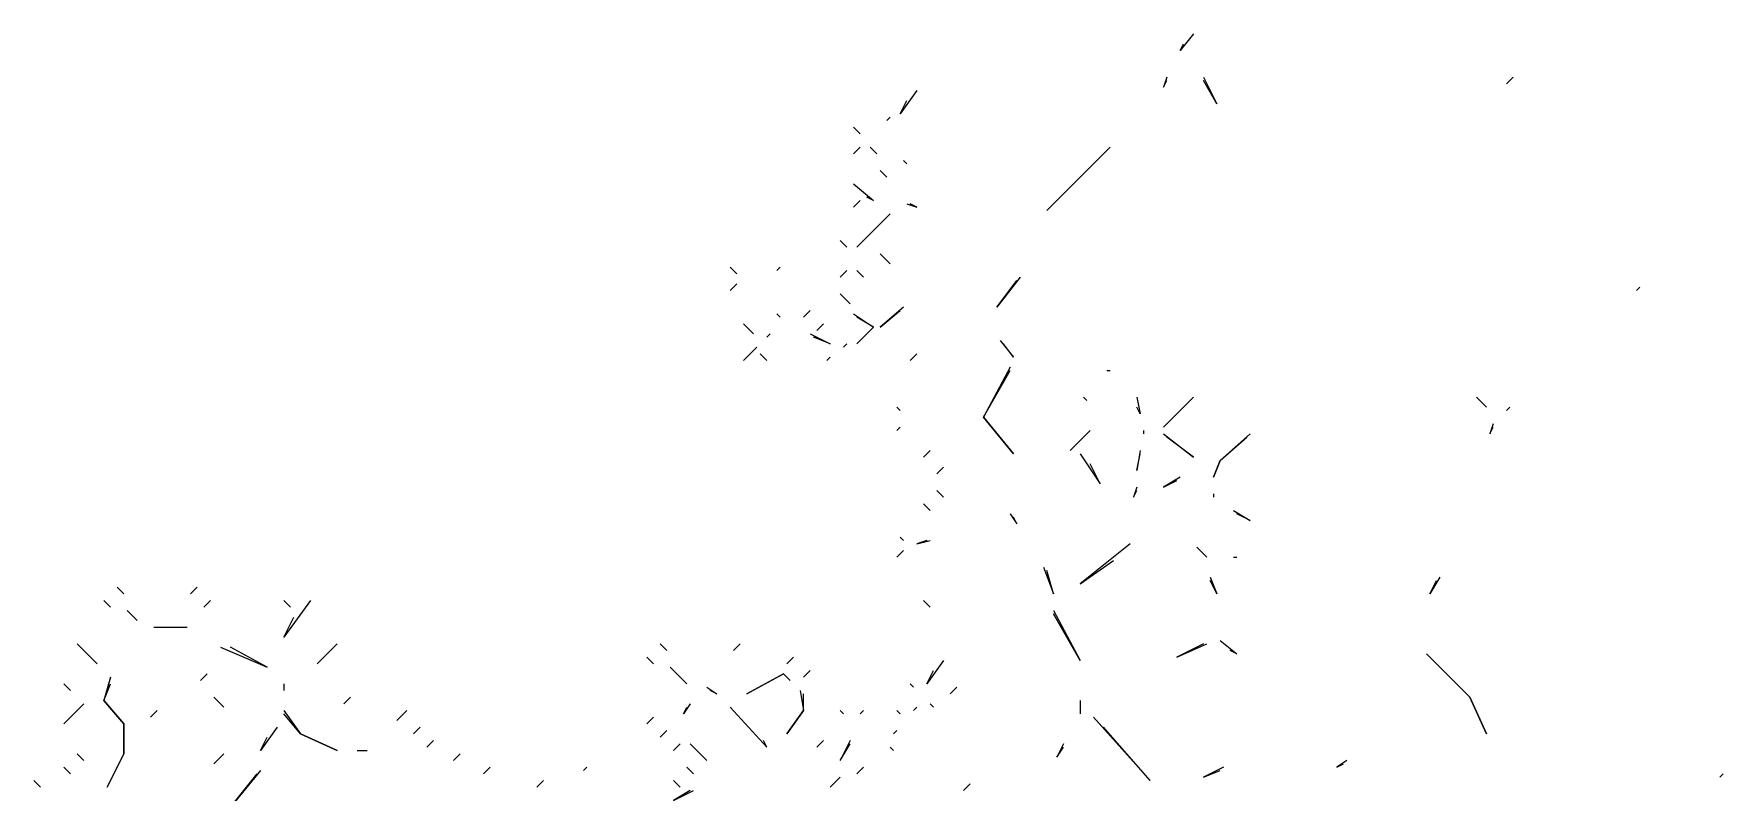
# Model space of a CAD drawing. Extents: x 1 to 2775, y -31 to 2075.
# Drawn here: x 2366 to 2450.5, y 1884.2 to 1922.2 of the extents above; entities that cross this region are included whole.
import ezdxf

# ---------------------------------------------------------------- set-up
doc = ezdxf.new("R2010")
doc.units = 0
doc.layers.add('LINEWORK', color=4, linetype='CONTINUOUS')

msp = doc.modelspace()

# ---------------------------------------------------------------- linework, layer by layer
at = {"layer": 'LINEWORK'}
for points in [[(2424, 1922.1667), (2423.3333, 1921.3333), (2423.5, 1921.6667)], [(2422.6667, 1920), (2422.5, 1919.5), (2422.6667, 1919.8333)], [(2424.5, 1920), (2425.1667, 1918.6667), (2424.5, 1919.8333)], [(2440, 1920), (2439.6667, 1919.6667)], [(2410.1667, 1919.3333), (2409.3333, 1918.1667), (2409.6667, 1918.8333)], [(2407, 1917.5), (2407.3333, 1917.1667)], [(2408.8333, 1918), (2408.6667, 1917.8333)], [(2407.3333, 1916.5), (2407, 1916.1667)], [(2407.8333, 1916.5), (2408.1667, 1916.1667)], [(2419.8333, 1916.5), (2416.6667, 1913.3333)], [(2409.5, 1915.8333), (2409.6667, 1915.6667)], [(2408.3333, 1915.3333), (2408.6667, 1915)], [(2407, 1914.6667), (2408, 1913.8333), (2407.6667, 1914)], [(2407.3333, 1913.8333), (2407, 1913.5)], [(2408.8333, 1913.1667), (2407.1667, 1911.5)], [(2409.6667, 1913.6667), (2410.1667, 1913.5), (2409.8333, 1913.6667)], [(2406.3333, 1911.8333), (2406.6667, 1911.5)], [(2408.3333, 1911.1667), (2408.8333, 1910.6667)], [(2400.8333, 1910.5), (2401.1667, 1910.1667)], [(2403.3333, 1910.5), (2403.1667, 1910.3333)], [(2406.6667, 1910.3333), (2406.3333, 1910)], [(2407.1667, 1910.3333), (2407.5, 1910)], [(2415.3333, 1910), (2414.1667, 1908.5), (2415.1667, 1909.8333)], [(2401.1667, 1909.6667), (2400.8333, 1909.3333)], [(2406.3333, 1909.1667), (2406.8333, 1908.6667)], [(2446.3333, 1909.5), (2446.1667, 1909.3333)], [(2403.1667, 1908.1667), (2403.3333, 1908)], [(2404.8333, 1908.3333), (2404.5, 1908)], [(2407, 1908.1667), (2408, 1907.5), (2407.1667, 1906.6667), (2408, 1907.5), (2407.1667, 1908)], [(2409.5, 1908.5), (2408.3333, 1907.5), (2409.3333, 1908.3333)], [(2401.5, 1907.6667), (2402, 1907.1667)], [(2402.8333, 1907.1667), (2402.6667, 1907)], [(2404.8333, 1907.1667), (2405.8333, 1906.6667), (2405, 1907)], [(2405.5, 1907.6667), (2405.1667, 1907.3333)], [(2402.1667, 1906.5), (2401.5, 1905.8333)], [(2406.6667, 1906.6667), (2406.5, 1906.5)], [(2414.3333, 1906.8333), (2415, 1906), (2414.5, 1906.6667)], [(2402.3333, 1906.1667), (2402.6667, 1905.8333)], [(2405.8333, 1906), (2405.6667, 1905.8333)], [(2410.1667, 1906.1667), (2409.8333, 1905.8333)], [(2414.8333, 1905.5), (2413.5, 1903), (2415, 1901.1667), (2413.5, 1903), (2414.8333, 1905.3333)], [(2419.6667, 1905.3333), (2419.8333, 1905.3333)], [(2418.5, 1904), (2418.6667, 1903.8333)], [(2421.1667, 1904), (2421.3333, 1903.1667), (2421.1667, 1903.5)], [(2424, 1904), (2422.5, 1902.5)], [(2438.1667, 1904), (2438.6667, 1903.5)], [(2409.1667, 1903.5), (2409.3333, 1903.3333)], [(2439.8333, 1903.5), (2439.6667, 1903.3333)], [(2409.3333, 1902.5), (2409.1667, 1902.3333)], [(2418.8333, 1902.3333), (2417.8333, 1901.3333)], [(2421.5, 1902.3333), (2421.5, 1902.1667)], [(2422.5, 1902.1667), (2424, 1901), (2422.6667, 1902)], [(2426.8333, 1902.1667), (2425.3333, 1900.8333), (2425, 1900), (2425.3333, 1900.8333), (2426.6667, 1902)], [(2439, 1902.6667), (2438.8333, 1902.1667), (2439, 1902.5)], [(2410.8333, 1901.3333), (2410.5, 1901)], [(2421.3333, 1901.3333), (2421.1667, 1900.3333), (2421.3333, 1901.1667)], [(2411.5, 1900.5), (2411.1667, 1900.1667)], [(2418.3333, 1901.1667), (2419.3333, 1899.6667), (2418.8333, 1900.6667)], [(2423.3333, 1900), (2422.5, 1899.5), (2423.1667, 1899.8333)], [(2411.1667, 1899.3333), (2411.5, 1899)], [(2421.1667, 1899.5), (2421, 1899), (2421.1667, 1899.3333)], [(2425, 1899.1667), (2425, 1899)], [(2410.5, 1898.6667), (2410.8333, 1898.3333)], [(2414.8333, 1898.1667), (2415.1667, 1897.6667), (2415, 1898)], [(2426, 1898.3333), (2426.8333, 1897.8333), (2426.1667, 1898.1667)], [(2409.5, 1896.3333), (2409.1667, 1896)], [(2409.3333, 1897), (2409.5, 1896.8333)], [(2410.6667, 1896.8333), (2410.1667, 1896.6667), (2410.8333, 1896.8333)], [(2420.8333, 1896.6667), (2418.3333, 1894.6667), (2420, 1895.8333)], [(2424.1667, 1896.5), (2424.6667, 1896)], [(2416.5, 1895.5), (2417, 1894.1667), (2416.6667, 1895.3333)], [(2426, 1896), (2426.1667, 1896)], [(2370.1667, 1894.5), (2370.5, 1894.1667)], [(2374.1667, 1894.5), (2373.8333, 1894.1667)], [(2424.8333, 1895), (2425.1667, 1894.1667), (2424.8333, 1894.8333)], [(2436.3333, 1895), (2435.8333, 1894.1667), (2436.1667, 1894.8333)], [(2369.5, 1893.8333), (2369.8333, 1893.5)], [(2374.8333, 1893.8333), (2374.5, 1893.5)], [(2379.8333, 1893.8333), (2378.5, 1892), (2379, 1893)], [(2378.5, 1893.8333), (2378.8333, 1893.5)], [(2410.5, 1893.8333), (2410.8333, 1893.5)], [(2370.6667, 1893.3333), (2371.1667, 1892.8333)], [(2417, 1893.3333), (2418.3333, 1890.8333), (2417, 1893.1667)], [(2372, 1892.5), (2373.6667, 1892.5)], [(2368.1667, 1891.6667), (2369.1667, 1890.6667)], [(2375.3333, 1891.5), (2377.6667, 1890.5), (2375.8333, 1891.5)], [(2381.1667, 1891.6667), (2380.1667, 1890.6667)], [(2397.3333, 1891.6667), (2397.6667, 1891.3333)], [(2401.3333, 1891.6667), (2401, 1891.3333)], [(2424.5, 1891.6667), (2423.1667, 1891), (2424.6667, 1891.6667)], [(2425.3333, 1891.8333), (2426.1667, 1891.1667), (2425.8333, 1891.3333)], [(2435.6667, 1891.1667), (2437.8333, 1889), (2438.6667, 1887.1667), (2437.8333, 1889)], [(2396.6667, 1891), (2397, 1890.6667)], [(2397.8333, 1890.5), (2398.6667, 1889.6667)], [(2404, 1891), (2403.6667, 1890.6667)], [(2404.8333, 1890.3333), (2404.5, 1890)], [(2411.5, 1890.8333), (2410.6667, 1889.6667), (2411, 1890.3333)], [(2367.5, 1889.6667), (2367.8333, 1889.3333)], [(2369.8333, 1890), (2369.5, 1888.8333), (2370.5, 1887.6667), (2370.5, 1886.1667), (2369.6667, 1884.5), (2370.5, 1886.1667), (2370.5, 1887.6667), (2369.5, 1888.8333), (2369.8333, 1889.6667)], [(2374.6667, 1890.1667), (2374.3333, 1889.8333)], [(2378.5, 1889.6667), (2378.5, 1889.3333)], [(2399.6667, 1889.5), (2400.1667, 1889.1667), (2399.8333, 1889.3333)], [(2403.5, 1890.1667), (2401.6667, 1889.1667), (2403.5, 1890.1667), (2403.8333, 1889.8333)], [(2409.8333, 1889.6667), (2410, 1889.5)], [(2412.1667, 1889.5), (2411.8333, 1889.1667)], [(2368.5, 1888.6667), (2367.5, 1887.6667)], [(2375, 1889), (2375.5, 1888.5)], [(2381.8333, 1889), (2381.5, 1888.6667)], [(2398.8333, 1888.6667), (2398.5, 1888.1667), (2398.6667, 1888.5)], [(2404.3333, 1889.3333), (2404.5, 1888.3333), (2403.6667, 1887.1667), (2404.5, 1888.3333), (2404.5, 1889.1667)], [(2410.8333, 1888.6667), (2411, 1888.5)], [(2418.3333, 1888.8333), (2418.3333, 1888.1667)], [(2372.1667, 1888.3333), (2371.8333, 1888)], [(2378.5, 1888.3333), (2379.3333, 1887.1667), (2381.1667, 1886.3333), (2379.3333, 1887.1667), (2378.5, 1888.1667)], [(2384.6667, 1888.3333), (2384.1667, 1887.8333)], [(2397, 1888), (2396.6667, 1887.6667)], [(2400.8333, 1888.5), (2402.6667, 1886.5), (2402.5, 1886.8333)], [(2406.3333, 1888.3333), (2406.5, 1888.1667)], [(2407.5, 1888.3333), (2407.3333, 1888.1667)], [(2409.1667, 1888.3333), (2409.3333, 1888.1667)], [(2410.1667, 1888.5), (2410, 1888.3333)], [(2419, 1888), (2421.8333, 1884.8333), (2419.5, 1887.5)], [(2378.1667, 1887.5), (2377.3333, 1886.3333), (2377.6667, 1887)], [(2385.3333, 1887.5), (2385, 1887.1667)], [(2397.6667, 1887.3333), (2397.3333, 1887)], [(2409.1667, 1887.3333), (2409, 1887.1667)], [(2368.1667, 1886.1667), (2368.5, 1885.8333)], [(2375.5, 1886.1667), (2375, 1885.6667)], [(2382.1667, 1886.3333), (2382.6667, 1886.3333)], [(2386, 1886.8333), (2385.6667, 1886.5)], [(2387.3333, 1886.1667), (2387, 1885.8333)], [(2398.3333, 1886.6667), (2398, 1886.3333)], [(2398.8333, 1886.6667), (2399.6667, 1885.8333)], [(2405.5, 1886.8333), (2405.1667, 1886.5)], [(2406.8333, 1886.8333), (2406.3333, 1885.8333), (2406.8333, 1886.6667)], [(2408.8333, 1886.5), (2409, 1886.3333)], [(2417.5, 1886.6667), (2417.1667, 1886), (2417.5, 1886.5)], [(2367.5, 1885.5), (2367.8333, 1885.1667)], [(2377.3333, 1885.3333), (2375.8333, 1883.5), (2377.1667, 1885.1667)], [(2388.8333, 1885.5), (2388.5, 1885.1667)], [(2393.6667, 1885.5), (2393.5, 1885.3333)], [(2398.6667, 1885.5), (2399, 1885.1667)], [(2407.5, 1885.5), (2407.1667, 1885.1667)], [(2425.5, 1885.5), (2424.5, 1885), (2425.3333, 1885.3333)], [(2431.6667, 1885.8333), (2431.1667, 1885.5), (2431.5, 1885.6667)], [(2366, 1884.8333), (2366.3333, 1884.5)], [(2391.5, 1884.8333), (2391.1667, 1884.5)], [(2398, 1884.8333), (2398.3333, 1884.5)], [(2406.3333, 1885), (2405.8333, 1884.5)], [(2412.8333, 1884.6667), (2412.5, 1884.3333)], [(2450.5, 1885.1667), (2450.3333, 1885)], [(2398.8333, 1884.3333), (2398, 1883.8333), (2399, 1884.3333)]]:
    msp.add_lwpolyline(points, dxfattribs=at)

doc.saveas('drawing.dxf')
